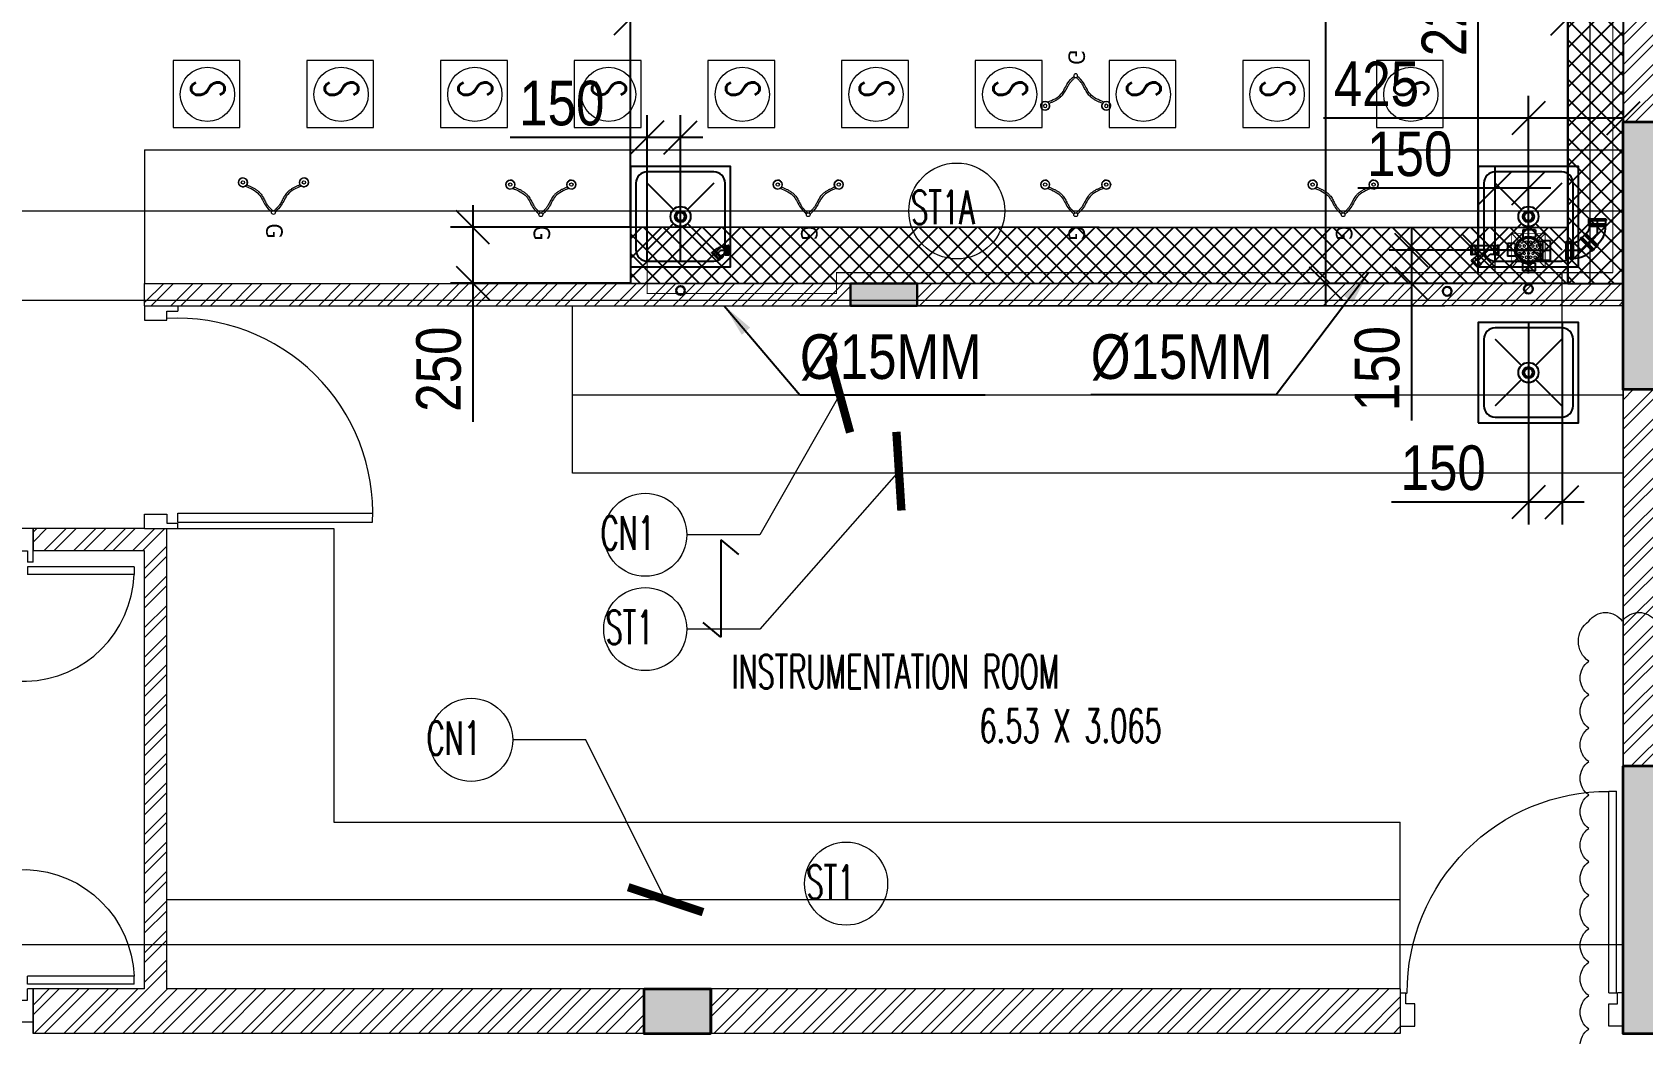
# Model space of a CAD drawing. Header units: inches. Extents: x 5899882 to 5988838, y -468923 to -96891.
# Drawn here: x 5946734 to 5953961, y -281297 to -276803 of the extents above; entities that cross this region are included whole.
import ezdxf

# ---------------------------------------------------------------- set-up
doc = ezdxf.new("R2010")
doc.units = ezdxf.units.IN
doc.header["$MEASUREMENT"] = 0
doc.linetypes.add('1', pattern=[0])
doc.layers.get('Defpoints').update_dxf_attribs({"color": 8})
for name, color, linetype in [('0- SLC ARCH LAYOUT', 7, 'Continuous'), ('0- SLC DIMENSION', 7, 'Continuous'), ('0-SLC RCC 2ND. FLOOR', 7, 'Continuous'), ('0-SLC-40 MM Waste water pipe', 3, 'Continuous'), ('0-SLC-75MM WASTE PIPE', 6, 'Continuous'), ('0-SLC-DOMESTIC LINE', 5, 'DOMESTIC_LINE'), ('0-SLC-Multi nahani trap', 6, 'Continuous'), ('0-SLC-Raised portion', 1, 'Continuous'), ('0-SLC-Toilet fixture', 5, 'Continuous')]:
    doc.layers.add(name, color=color, linetype=linetype)
for name, color, linetype, lineweight in [('0-SLC-100 mm Multi nahani trap jali', 253, 'Continuous', 13), ('ARCL-HATCH-B', 8, 'Continuous', 5), ('ARLC-COL', 8, 'Continuous', 30), ('ARLC-DIMF', 8, 'Continuous', 5), ('ARLC-DOOR-W', 8, 'Continuous', 5), ('ARLC-FUR (NOMN)', 8, 'Continuous', 9), ('ARLC-FURN', 8, 'Continuous', 9), ('ARLC-GAS BURNER', 8, 'Continuous', 5), ('ARLC-HATCH-C', 8, 'Continuous', 5), ('ARLC-SINK', 8, 'Continuous', 9), ('ARLC-TEXT0', 8, 'Continuous', 20), ('ARLC-WALL', 8, 'Continuous', 15)]:
    doc.layers.add(name, color=color, linetype=linetype, lineweight=lineweight)
doc.styles.add('ARAIL', font='arial.ttf')
doc.styles.add('ARIAL', font='tahoma.ttf')
doc.styles.add('RS', font='simplex8.shx', dxfattribs={"width": 0.6, "height": 150})
doc.styles.get("Standard").update_dxf_attribs({"font": 'arial.ttf'})
doc.styles.add('swis cn bt', font='swissc.ttf')
doc.linetypes.add('DOMESTIC_LINE', pattern='A,0.5,-0.2,["DWS",ARIAL,S=0.1,R=0,X=-0.1,Y=-0.05],-0.25', length=0.95)
doc.dimstyles.new('dim-100', dxfattribs={"dimscale": 100, "dimtxt": 1.5, "dimasz": 1.2, "dimexe": 1.5, "dimexo": 1.5, "dimgap": 0.4, "dimtad": 0, "dimdec": 0, "dimdsep": 46, "dimtxsty": 'ARAIL', "dimblk": 'ARCHTICK', "dimcen": 2.5, "dimdle": 1.5, "dimclrd": 1, "dimclre": 252, "dimclrt": 4, "dimadec": 1, "dimazin": 0, "dimtfac": 1, "dimtdec": 0, "dimtmove": 2, "dimatfit": 3, "dimldrblk": 'ARCHTICK', "dimfxl": 1, "dimarcsym": 0})
doc.dimstyles.new('SLC', dxfattribs={"dimtxt": 200, "dimasz": 150, "dimexe": 100, "dimexo": 0, "dimgap": 50, "dimtad": 1, "dimdec": 0, "dimrnd": 5, "dimzin": 1, "dimdsep": 46, "dimtxsty": 'swis cn bt', "dimblk": 'OBLIQUE', "dimcen": 60, "dimdle": 100, "dimclrd": 256, "dimclre": 256, "dimclrt": 256, "dimazin": 0, "dimtfac": 1, "dimtdec": 0, "dimtofl": 0, "dimtmove": 0, "dimatfit": 3, "dimfxl": 0.18, "dimtolj": 1, "dimtzin": 0, "dimarcsym": 0})
pattern_1 = [(45, (-5806111.7, 109613.3), (-66.2912607, 66.2912607), []), (45, (-5806067.505, 109613.3), (-66.2912607, 66.2912607), [])]

# ---------------------------------------------------------------- blocks, each defined once
blk = doc.blocks.new('SINK1')
at = {"color": 0}
for p, q in [((5972703.3, -133859.2), (5972821.5, -133977.3)), ((5972885.1, -133977.3), (5973003.3, -133859.2)), ((5972703.3, -134159.2), (5972821.5, -134041)), ((5972885.1, -134041), (5973003.3, -134159.2))]:
    blk.add_line(p, q, dxfattribs=at)
blk.add_lwpolyline([(5973078.3, -134234.2), (5973078.3, -133784.2), (5972628.3, -133784.2), (5972628.3, -134234.2)], close=True, dxfattribs=at)
blk.add_lwpolyline([(5973053.3, -134159.2), (5973053.3, -133859.2, 0.414214), (5973003.3, -133809.2), (5972703.3, -133809.2, 0.414214), (5972653.3, -133859.2), (5972653.3, -134159.2, 0.414214), (5972703.3, -134209.2), (5973003.3, -134209.2, 0.414214)], format="xyb", close=True, dxfattribs=at)
for radius in [45, 25]:
    blk.add_circle((5972853.3, -134009.2), radius, dxfattribs=at)
blk = doc.blocks.new('GAS BURNER')
at = {"layer": 'ARLC-GAS BURNER'}
for centre, radius in [((5974102.4, -133873.7), 20.1), ((5974102.4, -133873.7), 7.52), ((5974237.5, -134010.6), 8.48), ((5974237.5, -134010.6), 8.48), ((5974102.4, -134147.5), 20.1), ((5974102.4, -134147.5), 7.52)]:
    blk.add_circle(centre, radius, dxfattribs=at)
for centre, start, end in [((5974102.4, -133873.7), 327.08362, 303.11158), ((5974102.4, -134147.5), 56.88842, 32.91638)]:
    blk.add_arc(centre, 20.1, start, end, dxfattribs=at)
for points, knots in [([(5974113.4, -133890.5), (5974112.8, -133888.9), (5974115.8, -133896.6), (5974120.9, -133908.4), (5974125.6, -133918.3), (5974129.9, -133925.9), (5974133.4, -133931.5), (5974137.2, -133937), (5974141.3, -133942.2), (5974145.9, -133947.1), (5974151.7, -133952.6), (5974159, -133958.1), (5974167.7, -133963.4), (5974176.5, -133968.2), (5974185.2, -133972.6), (5974193.4, -133977), (5974200.1, -133981.1), (5974205.5, -133985), (5974210.1, -133988.7), (5974214.6, -133992.7), (5974219.2, -133997.1), (5974223.9, -134001.8), (5974227.3, -134005.2), (5974229, -134007)], [0, 0, 0, 0, 0.738277, 1.476555, 2.214832, 2.583971, 2.95311, 3.322249, 3.691387, 4.060526, 4.429665, 5.003329, 5.576994, 6.150658, 6.724322, 7.297987, 7.871651, 8.267743, 8.663834, 9.059926, 9.456017, 9.852109, 10.248201, 10.248201, 10.248201, 10.248201]), ([(5974119.2, -133884.4), (5974128.7, -133907.7), (5974145.8, -133949.6), (5974202.5, -133969), (5974225.2, -133992.2), (5974234.5, -134001.7)], [0, 0, 0, 0, 88.97169, 160.2268, 209.42552, 209.42552, 209.42552, 209.42552]), ([(5974113.4, -134130.7), (5974112.8, -134132.3), (5974115.8, -134124.6), (5974120.9, -134112.7), (5974125.6, -134102.9), (5974129.9, -134095.2), (5974133.4, -134089.6), (5974137.2, -134084.2), (5974141.3, -134079), (5974145.9, -134074), (5974151.7, -134068.6), (5974159, -134063.1), (5974167.7, -134057.7), (5974176.5, -134053), (5974185.2, -134048.5), (5974193.4, -134044.2), (5974200.1, -134040.1), (5974205.5, -134036.2), (5974210.1, -134032.5), (5974214.6, -134028.5), (5974219.2, -134024.1), (5974223.9, -134019.3), (5974227.3, -134015.9), (5974229, -134014.1)], [0, 0, 0, 0, 0.738277, 1.476555, 2.214832, 2.583971, 2.95311, 3.322249, 3.691387, 4.060526, 4.429665, 5.003329, 5.576994, 6.150658, 6.724322, 7.297987, 7.871651, 8.267743, 8.663834, 9.059926, 9.456017, 9.852109, 10.248201, 10.248201, 10.248201, 10.248201]), ([(5974119.2, -134136.8), (5974128.7, -134113.5), (5974145.8, -134071.6), (5974202.5, -134052.2), (5974225.2, -134029), (5974234.5, -134019.5)], [0, 0, 0, 0, 88.97169, 160.2268, 209.42552, 209.42552, 209.42552, 209.42552])]:
    blk.add_open_spline(points, degree=3, knots=knots, dxfattribs=at)
at = {"layer": 'ARLC-GAS BURNER', "insert": (5974320.2, -134006.7), "char_height": 73.57, "attachment_point": 5, "style": 'ARIAL'}
blk.add_mtext('\\A1;G', dxfattribs=at)
blk = doc.blocks.new('DOOR 1')
at = {"layer": 'ARLC-DOOR-W', "ltscale": 0.1}
for p, q in [((5953211.6, -114078), (5953211.6, -113328)), ((5953211.6, -113328), (5953246.6, -113328)), ((5953246.6, -114078), (5953246.6, -113328)), ((5951473.5, -114021.3), (5951951.4, -114021.3)), ((5951473.5, -114056.3), (5951473.5, -114021.3)), ((5951951.4, -114056.3), (5951951.4, -114021.3)), ((5951473.5, -114056.3), (5951951.4, -114056.3)), ((5951926.4, -114077.8), (5951951.4, -114077.8)), ((5951926.4, -114077.8), (5951926.4, -114227.8)), ((5953246.6, -114078), (5953211.6, -114078)), ((5953276.4, -114077.8), (5953251.4, -114077.8)), ((5951926.4, -114227.8), (5951991.4, -114227.8)), ((5953276.4, -114227.8), (5953211.4, -114227.8))]:
    blk.add_line(p, q, dxfattribs=at)
at = {"layer": 'ARLC-DOOR-W'}
blk.add_line((5953276.4, -114227.8), (5953276.4, -114077.8), dxfattribs=at)
at = {"layer": 'ARLC-DOOR-W', "ltscale": 0.1}
for points in [[(5951991.4, -114227.8), (5951991.4, -114127.8), (5951951.4, -114127.8), (5951951.4, -114077.8)], [(5953211.4, -114227.8), (5953211.4, -114127.8), (5953251.4, -114127.8), (5953251.4, -114077.8)]]:
    blk.add_lwpolyline(points, dxfattribs=at)
for centre, radius, start, end in [((5953211.6, -114078), 750, 90, 173.49042), ((5951970.9, -114040.3), 497.8, 5.45802, 177.8186)]:
    blk.add_arc(centre, radius, start, end, dxfattribs=at)
blk = doc.blocks.new('jjuj')
at = {"layer": 'ARLC-DOOR-W', "ltscale": 0.1}
for p, q in [((5733136.3, -29654.3), (5733136.3, -29679.3)), ((5733286.3, -29654.3), (5733286.3, -29719.3))]:
    blk.add_line(p, q, dxfattribs=at)
blk.add_lwpolyline([(5733286.3, -29719.3), (5733186.3, -29719.3), (5733186.3, -29679.3), (5733136.3, -29679.3)], dxfattribs=at)
blk = doc.blocks.new('A$7E4911111D1962')
at = {"layer": 'ARLC-DOOR-W', "ltscale": 0.5}
for p, q in [((29.8, 149.8), (29.8, 1053.8)), ((64.8, 149.8), (64.8, 1053.8)), ((64.8, 149.8), (29.8, 149.8))]:
    blk.add_line(p, q, dxfattribs=at)
at = {"layer": 'ARLC-DOOR-W', "ltscale": 0.1}
blk.add_line((64.8, 1053.8), (29.8, 1053.8), dxfattribs=at)
at = {"layer": 'ARLC-DOOR-W', "ltscale": 0.5}
blk.add_arc((66, 150.3), 903.4, 359.96965, 90.07327, dxfattribs=at)
at = {"layer": 'ARLC-DOOR-W', "ltscale": 0.5, "xscale": -1, "rotation": 89.99999999999987}
blk.add_blockref('jjuj', (-29654.3, 5733286.3), dxfattribs=at)
at = {"layer": 'ARLC-DOOR-W', "ltscale": 0.5, "rotation": 270.0000004268868}
blk.add_blockref('jjuj', (30654.3, 5733286.3), dxfattribs=at)
blk = doc.blocks.new('gfhmk')
at = {"layer": 'ARLC-DOOR-W', "ltscale": 0.1}
for p, q in [((5733137, -36568), (5732262.9, -36568)), ((5733137, -36568), (5733137, -36608)), ((5733137, -36608), (5732262, -36608))]:
    blk.add_line(p, q, dxfattribs=at)
blk.add_arc((5733137, -36608), 875, 177.37973, 273.23303, dxfattribs=at)
blk = doc.blocks.new('A$7E4912E3A1D10E')
at = {"xscale": -1}
blk.add_blockref('jjuj', (5733286.3, 30654.3), dxfattribs=at)
at = {"rotation": 180}
for name, p in [('gfhmk', (5733286.3, -36539.3)), ('jjuj', (5733286.3, -29654.3))]:
    blk.add_blockref(name, p, dxfattribs=at)
blk = doc.blocks.new('_ArchTick')
at = {"color": 0, "linetype": 'ByBlock', "const_width": 0.15}
blk.add_lwpolyline([(-0.5, -0.5), (0.5, 0.5)], dxfattribs=at)
blk = doc.blocks.new('FD COVER')
at = {"layer": '0-SLC-100 mm Multi nahani trap jali'}
h = blk.add_hatch(color=1, dxfattribs=at)
h.paths.add_polyline_path([(52.4, 0, 1), (-52.4, 0, 1)])
h.paths.add_polyline_path([(-49.7, 0, -1), (49.7, 0, -1)], flags=16)
h = blk.add_hatch(dxfattribs=at)
h.set_pattern_fill('HEX', color=1, scale=45.193777, style=0)
h.set_pattern_definition([(0, (-4759.384, 4380.386), (0, 9.78474), [5.649222, -11.298444]), (120, (-4759.384, 4380.386), (-8.473833, -4.89237), [5.649222, -11.298444]), (60, (-4753.735, 4380.386), (-8.473833, 4.89237), [5.649222, -11.298444])])
h.paths.add_polyline_path([(-49.7, 0, 1), (49.7, 0, 1)])
at = {"layer": '0-SLC-100 mm Multi nahani trap jali', "color": 1, "ltscale": 3}
for p, q in [((-75, 75), (-44.2, 44.2)), ((75, 75), (44.2, 44.2)), ((-44.2, -44.2), (-75, -75)), ((44.2, -44.2), (75, -75))]:
    blk.add_line(p, q, dxfattribs=at)
at = {"layer": '0-SLC-100 mm Multi nahani trap jali', "color": 1, "ltscale": 3, "const_width": 3.75}
blk.add_lwpolyline([(-75, -75), (75, -75), (75, 75), (-75, 75)], close=True, dxfattribs=at)
at = {"layer": '0-SLC-100 mm Multi nahani trap jali', "color": 1, "ltscale": 3}
blk.add_circle((0, 0), 62.5, dxfattribs=at)
blk = doc.blocks.new('A$C52224D05')
at = {"layer": '0-SLC-Multi nahani trap', "linetype": 'Continuous'}
h = blk.add_hatch(color=256, dxfattribs=at)
h.paths.add_polyline_path([(58.1, 0, 1), (-57.9, 0, 1)])
h.paths.add_polyline_path([(-54.9, 0, -1), (55.1, 0, -1)], flags=16)
for p, q in [((-25.9, 91.4), (-25.9, 77.8)), ((31.1, 91.4), (-25.9, 91.4)), ((-25.9, 77.8), (-25.9, 60.2)), ((0, 103.7), (0, -103.7)), ((31.1, 91.4), (31.1, 77.8)), ((31.1, 77.8), (31.1, 60.2)), ((-96.3, 0), (95.2, 0)), ((-78.2, 26.7), (-93.7, 26.7)), ((-93.7, -30.2), (-93.7, 26.7)), ((-62.6, 26.7), (-78.2, 26.7)), ((-60.3, -27.9), (-60.3, 24.4)), ((-60.3, 23.3), (-50.5, 23.3)), ((28.7, 57.9), (-23.6, 57.9)), ((-22.4, 57.9), (-22.4, 50.2)), ((27.6, 57.9), (27.6, 47.6)), ((41.1, 41), (63, 41)), ((63, -41.5), (63, 41.5)), ((65.5, 44), (74, 44)), ((74, 44), (97.8, 44)), ((97.8, -44), (97.8, 44)), ((-78.2, -30.2), (-93.7, -30.2)), ((-62.6, -30.2), (-77.7, -30.2)), ((-60.3, -26.7), (-50.5, -26.7)), ((-25.9, -77.8), (-25.9, -60.2)), ((28.7, -57.9), (-23.6, -57.9)), ((-22.4, -57.9), (-22.4, -50.2)), ((27.6, -57.9), (27.6, -47.6)), ((31.1, -77.8), (31.1, -60.2)), ((41.1, -41), (63, -41)), ((65.5, -44), (74, -44)), ((74, -44), (97.8, -44)), ((-25.9, -91.4), (-25.9, -77.8)), ((31.1, -91.4), (-25.9, -91.4)), ((31.1, -91.4), (31.1, -77.8))]:
    blk.add_line(p, q, dxfattribs=at)
blk.add_circle((0.1, 0), 55, dxfattribs=at)
for centre, radius, start, end in [((-62.6, 24.4), 2.33, 0, 90), ((-23.6, 60.2), 2.33, 180, 270), ((28.7, 60.2), 2.33, 270, 0), ((65.5, 41.5), 2.5, 90, 180), ((-62.6, -27.9), 2.33, 270, 0), ((-23.6, -60.2), 2.33, 90, 180), ((28.7, -60.2), 2.33, 0, 90), ((65.5, -41.5), 2.5, 180, 270)]:
    blk.add_arc(centre, radius, start, end, dxfattribs=at)
blk = doc.blocks.new('1248')
at = {"color": 0}
for p, q in [((-21.4, 74.3), (-74.3, 21.4)), ((-21.4, 74.3), (-19.5, 75)), ((-19.5, 75), (-15, 70.5)), ((-74.3, 21.4), (-75, 19.5)), ((-75, 19.5), (-70.6, 15)), ((-68.6, 15.6), (-70.6, 15)), ((-15.6, 68.6), (-68.6, 15.6)), ((-57.9, 4.9), (-68.6, 15.6)), ((-57.9, 4.9), (-58.5, 3)), ((-58.5, 3), (-56.5, 0.9)), ((-57.9, 4.9), (-4.9, 57.9)), ((-54.5, 1.5), (-56.5, 0.9)), ((-1.5, 54.5), (-54.5, 1.5)), ((-52.1, -0.9), (-54.5, 1.5)), ((-52.1, -0.9), (1, 52.1)), ((-52.1, -0.9), (1, 52.1)), ((0.8, 49.3), (-49.3, -0.8)), ((-15.6, 68.6), (-15, 70.5)), ((-4.9, 57.9), (-15.6, 68.6)), ((-4.9, 57.9), (-3, 58.5)), ((-3, 58.5), (-0.9, 56.5)), ((-1.5, 54.5), (-0.9, 56.5)), ((1, 52.1), (-1.5, 54.5)), ((0.8, 49.3), (1, 52.1)), ((34.2, -35.4), (34.3, 35.4)), ((34.3, 35.4), (36.2, 37.5)), ((36.2, 37.5), (39.6, 37.5)), ((36.2, 37.5), (36.2, -37.5)), ((36.2, 37.5), (36.2, -37.5)), ((39.6, 37.5), (40.5, 39.3)), ((39.6, -37.5), (39.6, 37.5)), ((43.5, 39.3), (40.5, 39.3)), ((44.4, 37.5), (43.5, 39.3)), ((44.4, 37.5), (59.5, 37.5)), ((44.4, 37.5), (44.4, -37.5)), ((59.5, 37.5), (60.5, 39.3)), ((59.5, -37.5), (59.5, 37.5)), ((66.8, 39.3), (60.5, 39.3)), ((66.8, 39.3), (67.8, 37.5)), ((67.8, -37.5), (67.8, 37.5)), ((-49.3, -0.8), (-52.1, -0.9)), ((34.2, -35.4), (36.2, -37.5)), ((36.2, -37.5), (39.6, -37.5)), ((39.6, -37.5), (40.5, -39.3)), ((43.5, -39.3), (40.5, -39.3)), ((44.4, -37.5), (43.5, -39.3)), ((44.4, -37.5), (59.5, -37.5)), ((59.5, -37.5), (60.5, -39.3)), ((66.8, -39.3), (60.5, -39.3)), ((67.8, -37.5), (66.8, -39.3))]:
    blk.add_line(p, q, dxfattribs=at)
at = {"color": 8}
blk.add_lwpolyline([(-47.9, 47.9), (0, 0), (67.8, 0)], dxfattribs=at)
at = {"color": 0}
for major_axis, start_param, end_param in [((0, 47.3), 2.356166, 3.141564), ((0, 118.1), 2.356191, 3.14159)]:
    blk.add_ellipse((34.3, 82.7), major_axis=major_axis, ratio=1, start_param=start_param, end_param=end_param, dxfattribs=at)
blk = doc.blocks.new('A$C23A5667F')
at = {"color": 0}
for p, q in [((-193, 122), (-122, 193)), ((-191, 118), (-118, 191)), ((-184, 111), (-111, 184)), ((-119, 190), (-122, 193)), ((-111, 187), (-114, 191)), ((-87, 158), (-112, 183)), ((-193, 50), (-198, 50)), ((-198, -50), (-198, 50)), ((-190, 119), (-193, 122)), ((-193, -52), (-193, 52)), ((-187, 111), (-191, 114)), ((-186, 54), (-191, 54)), ((-158, 87), (-183, 112)), ((-183, -52), (-183, 52)), ((-148, 50), (-183, 50)), ((-157, 87), (-87, 157)), ((-157, 87), (-154, 87)), ((-154, 87), (-87, 154)), ((-154, 87), (-115, 47)), ((-148, -50), (-148, 50)), ((-147, 50), (-145, 47)), ((-145, -48), (-145, 47)), ((-87, 157), (-87, 154)), ((-87, 154), (20, 47)), ((63, 50), (61, 47)), ((61, -48), (61, 47)), ((64, 50), (100, 50)), ((64, -50), (64, 50)), ((100, -52), (100, 52)), ((102, 54), (107, 54)), ((110, -52), (110, 52)), ((110, 50), (114, 50)), ((114, -50), (114, 50)), ((-193, -50), (-198, -50)), ((-186, -54), (-191, -54)), ((-148, -50), (-183, -50)), ((-147, -50), (-145, -48)), ((63, -50), (61, -48)), ((64, -50), (100, -50)), ((102, -54), (107, -54)), ((110, -50), (114, -50))]:
    blk.add_line(p, q, dxfattribs=at)
for points in [[(-145, 47), (-115, 47)], [(20, 47), (61, 47)], [(61, -48), (-145, -48)]]:
    blk.add_lwpolyline(points, dxfattribs=at)
at = {"color": 8}
for points in [[(61, 0), (-145, 0)], [(-120, 120), (0, 0)]]:
    blk.add_lwpolyline(points, dxfattribs=at)
at = {"color": 0}
for centre, radius, start, end in [((-116, 189), 2.5, 45, 135), ((-113, 186), 2.5, 315, 45), ((-191, 52), 2.5, 90, 180), ((-189, 116), 2.5, 135, 225), ((-186, 113), 2.5, 225, 315), ((-186, 52), 2.5, 0, 90), ((-157, 87), 0.833, 225, 270), ((-148, 49), 0.833, 45, 90), ((-87, 157), 0.833, 0, 45), ((64, 49), 0.833, 90, 135), ((102, 52), 2.5, 90, 180), ((107, 52), 2.5, 0, 90), ((-191, -52), 2.5, 180, 270), ((-186, -52), 2.5, 270, 0), ((-148, -49), 0.833, 270, 315), ((64, -49), 0.833, 225, 270), ((102, -52), 2.5, 180, 270), ((107, -52), 2.5, 270, 0)]:
    blk.add_arc(centre, radius, start, end, dxfattribs=at)
blk = doc.blocks.new('GYS')
for p, q in [((6635556, -325051.9), (6635556, -325488.3)), ((6635556, -325051.9), (6635635, -325117)), ((6635556, -325488.3), (6635477, -325423.2))]:
    blk.add_line(p, q)
blk = doc.blocks.new('A$C4AE13D6C')
at = {"layer": 'ARLC-COL', "color": 7}
blk.add_lwpolyline([(-26413.8, 888), (-26113.8, 888), (-26113.8, 688), (-26413.8, 688)], close=True, dxfattribs=at)
blk.add_lwpolyline([(-26413.8, 888), (-26113.8, 888), (-26113.8, 688), (-26413.8, 688)], close=True, dxfattribs=at)
blk = doc.blocks.new('A$C77C3199A')
at = {"layer": 'ARLC-HATCH-C', "ltscale": 0.1}
for points in [[(8685, -4360), (8685, -3160), (8915, -3160), (8915, -4360)], [(8915, -7250), (8915, -7050), (8915, -6050), (8715, -6050), (8685, -6050), (8685, -7250)]]:
    blk.add_hatch(color=0, dxfattribs=at).paths.add_polyline_path(points)
at = {"layer": 'ARLC-COL', "color": 0}
for points in [[(8915, -3160), (8915, -4360), (8685, -4360), (8685, -3160)], [(8915, -6050), (8915, -7250), (8685, -7250), (8685, -6050)]]:
    blk.add_lwpolyline(points, close=True, dxfattribs=at)
at = {"layer": 'ARLC-WALL', "color": 30, "ltscale": 0.1}
for p, q in [((8685, -1020), (8685, -3160)), ((8685, -4360), (8685, -6050))]:
    blk.add_line(p, q, dxfattribs=at)
at = {"layer": 'ARLC-WALL', "color": 30}
for p, q in [((8685, -3560), (200, -3560)), ((8685, -3960), (200, -3960)), ((200, -6850), (8685, -6850))]:
    blk.add_line(p, q, dxfattribs=at)
at = {"color": 8, "lineweight": 18}
blk.add_blockref('A$C4AE13D6C', (30706.3, -7938), dxfattribs=at)
at = {"color": 0}
blk.add_blockref('GYS', (-6630917.5, 320018), dxfattribs=at)
blk = doc.blocks.new('_OBLIQUE')
at = {"color": 0, "linetype": 'ByBlock'}
blk.add_line((-0.5, -0.5), (0.5, 0.5), dxfattribs=at)
blk = doc.blocks.new('*D324')
at = {"layer": '0- SLC DIMENSION', "lineweight": -2, "transparency": 16777216}
for p, q in [((5954073.3, -280845), (5954073.3, -281762.5)), ((5954323.3, -280845), (5954323.3, -281762.5)), ((5954073.3, -281662.5), (5953450.8, -281662.5)), ((5954423.3, -281662.5), (5954073.3, -281662.5))]:
    blk.add_line(p, q, dxfattribs=at)
at = {"layer": 'Defpoints', "color": 0, "transparency": 16777216}
for p in [(5954073.3, -280845), (5954323.3, -280845), (5954073.3, -281662.5)]:
    blk.add_point(p, dxfattribs=at)
at = {"layer": '0- SLC DIMENSION', "lineweight": -2, "transparency": 16777216, "xscale": 150, "yscale": 150, "zscale": 150}
for p, rotation in [((5954073.3, -281662.5), 180.0000006919836), ((5954323.3, -281662.5), 6.919835904284354e-07)]:
    blk.add_blockref('_OBLIQUE', p, dxfattribs=dict(at, rotation=rotation))
at = {"layer": '0- SLC DIMENSION', "transparency": 16777216, "insert": (5953687.1, -281509.7), "char_height": 200, "attachment_point": 5, "rotation": 0, "style": 'swis cn bt'}
blk.add_mtext('\\A1;250', dxfattribs=at)
blk = doc.blocks.new('*D346')
at = {"layer": '0- SLC DIMENSION', "lineweight": -2, "transparency": 16777216}
for p, q in [((5952539.3, -278030), (5952539.3, -267730)), ((5953623.3, -267830), (5952439.3, -267830)), ((5953624.4, -277930), (5952439.3, -277930))]:
    blk.add_line(p, q, dxfattribs=at)
at = {"layer": 'Defpoints', "color": 0, "transparency": 16777216}
for p in [(5952539.3, -267830), (5953623.3, -267830), (5953624.4, -277930)]:
    blk.add_point(p, dxfattribs=at)
at = {"layer": '0- SLC DIMENSION', "lineweight": -2, "transparency": 16777216, "xscale": 150, "yscale": 150, "zscale": 150}
for p, rotation in [((5952539.3, -267830), 90), ((5952539.3, -277930), 270)]:
    blk.add_blockref('_OBLIQUE', p, dxfattribs=dict(at, rotation=rotation))
at = {"layer": '0- SLC DIMENSION', "transparency": 16777216, "insert": (5952386.6, -272880), "char_height": 200, "attachment_point": 5, "rotation": 90, "style": 'swis cn bt'}
blk.add_mtext('\\A1;10100', dxfattribs=at)
blk = doc.blocks.new('*D350')
at = {"layer": '0- SLC DIMENSION', "lineweight": -2, "transparency": 16777216}
for p, q in [((5948711.5, -277578.3), (5948711.5, -277928.3)), ((5949418.5, -277678.3), (5948611.5, -277678.3)), ((5949418.5, -277928.3), (5948611.5, -277928.3)), ((5948711.5, -277928.3), (5948711.5, -278550.8))]:
    blk.add_line(p, q, dxfattribs=at)
at = {"layer": 'Defpoints', "color": 0, "transparency": 16777216}
for p in [(5949418.5, -277678.3), (5948711.5, -277928.3), (5949418.5, -277928.3)]:
    blk.add_point(p, dxfattribs=at)
at = {"layer": '0- SLC DIMENSION', "lineweight": -2, "transparency": 16777216, "xscale": 150, "yscale": 150, "zscale": 150}
for p, rotation in [((5948711.5, -277678.3), 90), ((5948711.5, -277928.3), 270)]:
    blk.add_blockref('_OBLIQUE', p, dxfattribs=dict(at, rotation=rotation))
at = {"layer": '0- SLC DIMENSION', "transparency": 16777216, "insert": (5948558.7, -278314.6), "char_height": 200, "attachment_point": 5, "rotation": 90, "style": 'swis cn bt'}
blk.add_mtext('\\A1;250', dxfattribs=at)
blk = doc.blocks.new('*D351')
at = {"layer": '0- SLC DIMENSION', "lineweight": -2, "transparency": 16777216}
for p, q in [((5949418.5, -277678.3), (5949418.5, -276641.5)), ((5953624.4, -277680.1), (5953624.4, -276641.5)), ((5949318.5, -276741.5), (5953724.4, -276741.5))]:
    blk.add_line(p, q, dxfattribs=at)
at = {"layer": 'Defpoints', "color": 0, "transparency": 16777216}
for p in [(5953624.4, -276741.5), (5949418.5, -277678.3), (5953624.4, -277680.1)]:
    blk.add_point(p, dxfattribs=at)
at = {"layer": '0- SLC DIMENSION', "lineweight": -2, "transparency": 16777216, "xscale": 150, "yscale": 150, "zscale": 150, "rotation": 180}
blk.add_blockref('_OBLIQUE', (5949418.5, -276741.5), dxfattribs=at)
at = {"layer": '0- SLC DIMENSION', "lineweight": -2, "transparency": 16777216, "xscale": 150, "yscale": 150, "zscale": 150}
blk.add_blockref('_OBLIQUE', (5953624.4, -276741.5), dxfattribs=at)
at = {"layer": '0- SLC DIMENSION', "transparency": 16777216, "insert": (5951521.4, -276588.7), "char_height": 200, "attachment_point": 5, "style": 'swis cn bt'}
blk.add_mtext('\\A1;4205', dxfattribs=at)
blk = doc.blocks.new('*D352')
at = {"layer": '0- SLC DIMENSION', "lineweight": -2, "transparency": 16777216}
for p, q in [((5953448.4, -277781.5), (5953448.4, -277088.5)), ((5953874.4, -277781.5), (5953874.4, -277088.5)), ((5953448.4, -277188.5), (5952528.8, -277188.5)), ((5953874.4, -277188.5), (5953348.4, -277188.5))]:
    blk.add_line(p, q, dxfattribs=at)
at = {"layer": 'Defpoints', "color": 0, "transparency": 16777216}
for p in [(5953874.4, -277188.5), (5953448.4, -277781.5), (5953874.4, -277781.5)]:
    blk.add_point(p, dxfattribs=at)
at = {"layer": '0- SLC DIMENSION', "lineweight": -2, "transparency": 16777216, "xscale": 150, "yscale": 150, "zscale": 150, "rotation": 180}
blk.add_blockref('_OBLIQUE', (5953448.4, -277188.5), dxfattribs=at)
at = {"layer": '0- SLC DIMENSION', "lineweight": -2, "transparency": 16777216, "xscale": 150, "yscale": 150, "zscale": 150}
blk.add_blockref('_OBLIQUE', (5953874.4, -277188.5), dxfattribs=at)
at = {"layer": '0- SLC DIMENSION', "transparency": 16777216, "insert": (5952766.3, -277035.7), "char_height": 200, "attachment_point": 5, "style": 'swis cn bt'}
blk.add_mtext('\\A1;425', dxfattribs=at)
blk = doc.blocks.new('*D353')
at = {"layer": '0- SLC DIMENSION', "lineweight": -2, "transparency": 16777216}
for p, q in [((5952923, -277681.5), (5952923, -277930)), ((5953448.4, -277781.5), (5952823, -277781.5)), ((5953448.4, -277930), (5952823, -277930)), ((5952923, -277930), (5952923, -278545.2))]:
    blk.add_line(p, q, dxfattribs=at)
at = {"layer": 'Defpoints', "color": 0, "transparency": 16777216}
for p in [(5953448.4, -277781.5), (5952923, -277930), (5953448.4, -277930)]:
    blk.add_point(p, dxfattribs=at)
at = {"layer": '0- SLC DIMENSION', "lineweight": -2, "transparency": 16777216, "xscale": 150, "yscale": 150, "zscale": 150}
for p, rotation in [((5952923, -277781.5), 90), ((5952923, -277930), 270)]:
    blk.add_blockref('_OBLIQUE', p, dxfattribs=dict(at, rotation=rotation))
at = {"layer": '0- SLC DIMENSION', "transparency": 16777216, "insert": (5952770.3, -278312.6), "char_height": 200, "attachment_point": 5, "rotation": 90, "style": 'swis cn bt'}
blk.add_mtext('\\A1;150', dxfattribs=at)
blk = doc.blocks.new('*D355')
at = {"layer": '0- SLC DIMENSION', "lineweight": -2, "transparency": 16777216}
for p, q in [((5953223.3, -277881.5), (5953223.3, -275430)), ((5953394.9, -275530), (5953123.3, -275530)), ((5953448.4, -277781.5), (5953123.3, -277781.5))]:
    blk.add_line(p, q, dxfattribs=at)
at = {"layer": 'Defpoints', "color": 0, "transparency": 16777216}
for p in [(5953223.3, -275530), (5953394.9, -275530), (5953448.4, -277781.5)]:
    blk.add_point(p, dxfattribs=at)
at = {"layer": '0- SLC DIMENSION', "lineweight": -2, "transparency": 16777216, "xscale": 150, "yscale": 150, "zscale": 150}
for p, rotation in [((5953223.3, -275530), 90), ((5953223.3, -277781.5), 270)]:
    blk.add_blockref('_OBLIQUE', p, dxfattribs=dict(at, rotation=rotation))
at = {"layer": '0- SLC DIMENSION', "transparency": 16777216, "insert": (5953070.5, -276655.8), "char_height": 200, "attachment_point": 5, "rotation": 90, "style": 'swis cn bt'}
blk.add_mtext('\\A1;2250', dxfattribs=at)
blk = doc.blocks.new('*D575')
at = {"layer": '0- SLC DIMENSION', "lineweight": -2, "transparency": 16777216}
for p, q in [((5949493.5, -277830), (5949493.5, -277175)), ((5949643.5, -277830), (5949643.5, -277175)), ((5949493.5, -277275), (5948878.3, -277275)), ((5949743.5, -277275), (5949493.5, -277275))]:
    blk.add_line(p, q, dxfattribs=at)
at = {"layer": 'Defpoints', "color": 0, "transparency": 16777216}
for p in [(5949493.5, -277275), (5949493.5, -277830), (5949643.5, -277830)]:
    blk.add_point(p, dxfattribs=at)
at = {"layer": '0- SLC DIMENSION', "lineweight": -2, "transparency": 16777216, "xscale": 150, "yscale": 150, "zscale": 150, "rotation": 180}
blk.add_blockref('_OBLIQUE', (5949493.5, -277275), dxfattribs=at)
at = {"layer": '0- SLC DIMENSION', "lineweight": -2, "transparency": 16777216, "xscale": 150, "yscale": 150, "zscale": 150}
blk.add_blockref('_OBLIQUE', (5949643.5, -277275), dxfattribs=at)
at = {"layer": '0- SLC DIMENSION', "transparency": 16777216, "insert": (5949110.9, -277122.3), "char_height": 200, "attachment_point": 5, "style": 'swis cn bt'}
blk.add_mtext('\\A1;150', dxfattribs=at)
blk = doc.blocks.new('*D576')
at = {"layer": '0- SLC DIMENSION', "lineweight": -2, "transparency": 16777216}
for p, q in [((5953298.3, -277830), (5953298.3, -277402.5)), ((5953448.3, -277830), (5953448.3, -277402.5)), ((5953298.3, -277502.5), (5952683.1, -277502.5)), ((5953548.3, -277502.5), (5953298.3, -277502.5))]:
    blk.add_line(p, q, dxfattribs=at)
at = {"layer": 'Defpoints', "color": 0, "transparency": 16777216}
for p in [(5953298.3, -277502.5), (5953298.3, -277830), (5953448.3, -277830)]:
    blk.add_point(p, dxfattribs=at)
at = {"layer": '0- SLC DIMENSION', "lineweight": -2, "transparency": 16777216, "xscale": 150, "yscale": 150, "zscale": 150, "rotation": 180}
blk.add_blockref('_OBLIQUE', (5953298.3, -277502.5), dxfattribs=at)
at = {"layer": '0- SLC DIMENSION', "lineweight": -2, "transparency": 16777216, "xscale": 150, "yscale": 150, "zscale": 150}
blk.add_blockref('_OBLIQUE', (5953448.3, -277502.5), dxfattribs=at)
at = {"layer": '0- SLC DIMENSION', "transparency": 16777216, "insert": (5952915.7, -277349.9), "char_height": 200, "attachment_point": 5, "style": 'swis cn bt'}
blk.add_mtext('\\A1;150', dxfattribs=at)
blk = doc.blocks.new('*D577')
at = {"layer": '0- SLC DIMENSION', "lineweight": -2, "transparency": 16777216}
for p, q in [((5953448.3, -278105), (5953448.3, -279011)), ((5953599, -278105), (5953599, -279011)), ((5953448.3, -278911), (5952833.1, -278911)), ((5953699, -278911), (5953448.3, -278911))]:
    blk.add_line(p, q, dxfattribs=at)
at = {"layer": 'Defpoints', "color": 0, "transparency": 16777216}
for p in [(5953448.3, -278105), (5953599, -278105), (5953448.3, -278911)]:
    blk.add_point(p, dxfattribs=at)
at = {"layer": '0- SLC DIMENSION', "lineweight": -2, "transparency": 16777216, "xscale": 150, "yscale": 150, "zscale": 150, "rotation": 180}
blk.add_blockref('_OBLIQUE', (5953448.3, -278911), dxfattribs=at)
at = {"layer": '0- SLC DIMENSION', "lineweight": -2, "transparency": 16777216, "xscale": 150, "yscale": 150, "zscale": 150}
blk.add_blockref('_OBLIQUE', (5953599, -278911), dxfattribs=at)
at = {"layer": '0- SLC DIMENSION', "transparency": 16777216, "insert": (5953065.7, -278758.3), "char_height": 200, "attachment_point": 5, "style": 'swis cn bt'}
blk.add_mtext('\\A1;150', dxfattribs=at)
blk = doc.blocks.new('A$C3DAD2E9A')
at = {"layer": 'ARCL-HATCH-B'}
h = blk.add_hatch(dxfattribs=at)
h.set_pattern_fill('ANSI32', color=256, scale=250)
h.set_pattern_definition(pattern_1)
h.paths.add_polyline_path([(8887.2, -1018.5), (8687.2, -1018.5), (8687.2, -3158.5), (8887.2, -3158.5)])
h = blk.add_hatch(dxfattribs=at)
h.set_pattern_fill('ANSI32', color=256, scale=250)
h.set_pattern_definition(pattern_1)
h.paths.add_polyline_path([(5219.7, -3883.5), (2052.2, -3883.5), (2052.2, -3983.5), (5219.7, -3983.5)])
h = blk.add_hatch(dxfattribs=at)
h.set_pattern_fill('ANSI32', color=256, scale=250)
h.set_pattern_definition(pattern_1)
h.paths.add_polyline_path([(8687.2, -3883.5), (5519.7, -3883.5), (5519.7, -3983.5), (7887.2, -3983.5), (8687.2, -3983.5)])
h = blk.add_hatch(dxfattribs=at)
h.set_pattern_fill('ANSI32', color=256, scale=250)
h.set_pattern_definition(pattern_1)
h.paths.add_polyline_path([(8887.2, -4358.5), (8687.2, -4358.5), (8687.2, -6048.5), (8887.2, -6048.5)])
h = blk.add_hatch(dxfattribs=at)
h.set_pattern_fill('ANSI32', color=256, scale=250)
h.set_pattern_definition(pattern_1)
h.paths.add_polyline_path([(2152.2, -4983.5), (2052.2, -4983.5), (2052.2, -4983.5), (1552.2, -4983.5), (1552.2, -5083.5), (2052.2, -5083.5), (2052.2, -7048.5), (1552.2, -7048.5), (1552.2, -7248.5), (4294.7, -7248.5), (4294.7, -7048.5), (2152.2, -7048.5)])
h = blk.add_hatch(dxfattribs=at)
h.set_pattern_fill('ANSI32', color=256, scale=250)
h.set_pattern_definition(pattern_1)
h.paths.add_polyline_path([(7687.2, -7048.5), (4594.7, -7048.5), (4594.7, -7248.5), (7687.2, -7248.5)])
at = {"layer": 'ARLC-HATCH-C', "ltscale": 0.1}
for points in [[(8687.2, -4358.5), (8687.2, -3158.5), (8917.2, -3158.5), (8917.2, -4358.5)], [(5219.7, -3883.5), (5519.7, -3883.5), (5519.7, -3983.5), (5219.7, -3983.5)], [(8917.2, -7248.5), (8917.2, -7048.5), (8917.2, -6048.5), (8717.2, -6048.5), (8687.2, -6048.5), (8687.2, -7248.5)], [(4294.7, -7248.5), (4294.7, -7048.5), (4594.7, -7048.5), (4594.7, -7248.5)]]:
    blk.add_hatch(color=256, dxfattribs=at).paths.add_polyline_path(points)
at = {"layer": 'ARLC-COL'}
for points in [[(8917.2, -3158.5), (8917.2, -4358.5), (8687.2, -4358.5), (8687.2, -3158.5)], [(5219.7, -3883.5), (5519.7, -3883.5), (5519.7, -3983.5), (5219.7, -3983.5)], [(8917.2, -6048.5), (8917.2, -7248.5), (8687.2, -7248.5), (8687.2, -6048.5)], [(4594.7, -7048.5), (4294.7, -7048.5), (4294.7, -7248.5), (4594.7, -7248.5)]]:
    blk.add_lwpolyline(points, close=True, dxfattribs=at)
at = {"layer": 'ARLC-DIMF'}
blk.add_lwpolyline([(8533, -7378.7, -0.520567), (8533, -7228.7, -0.520567), (8533, -7078.7, -0.520567), (8533, -6928.7, -0.520567), (8533, -6778.7, -0.520567), (8533, -6628.7, -0.520567), (8533, -6478.7, -0.520567), (8533, -6328.7, -0.520567), (8533, -6178.7, -0.520567), (8533, -6028.7, -0.520567), (8533, -5878.7, -0.520567), (8533, -5728.7, -0.520567), (8533, -5578.7, -0.520567), (8533, -5399, -0.520567), (8683, -5399, -0.520567), (8833, -5399, -0.520567)], format="xyb", dxfattribs=at)
at = {"layer": 'ARLC-FUR (NOMN)'}
for centre, radius in [((2334.4, -3035.4), 121.8), ((2934.4, -3035.4), 121.8), ((3534.4, -3035.4), 121.8), ((4134.4, -3035.4), 121.8), ((4734.4, -3035.4), 121.8), ((5334.4, -3035.4), 121.8), ((5934.4, -3035.4), 121.8), ((6534.4, -3035.4), 121.8), ((7134.4, -3035.4), 121.8), ((7734.4, -3035.4), 121.8), ((5696.8, -3558.5), 215.2), ((4299.2, -5011), 186.4), ((4299.2, -5434.2), 186.4), ((3518, -5931.3), 186.4), ((5200.4, -6576.5), 186.4)]:
    blk.add_circle(centre, radius, dxfattribs=at)
at = {"layer": 'ARLC-FURN'}
for p, q in [((2052.2, -3283.5), (8687.2, -3283.5)), ((2052.2, -3283.5), (2052.2, -3883.5)), ((8687.2, -3283.5), (8687.2, -3883.5)), ((3552.2, -3885), (2952.2, -3885)), ((5219.7, -3883.5), (4452.2, -3885)), ((6552.2, -3885), (5952.2, -3885)), ((8687.2, -3885), (8087.2, -3885)), ((7687.2, -7050), (7687.2, -6300)), ((7712.2, -7067.5), (7717.8, -7067.7))]:
    blk.add_line(p, q, dxfattribs=at)
at = {"layer": 'ARLC-FURN', "ltscale": 0.002}
for p, q in [((3972.1, -4383.5), (8687.2, -4383.5)), ((7687.2, -6648.5), (2152.2, -6648.5))]:
    blk.add_line(p, q, dxfattribs=at)
at = {"layer": 'ARLC-FURN'}
for points in [[(2180.2, -2883.5), (2180.2, -3183.5), (2480.2, -3183.5), (2480.2, -2883.5)], [(2780.2, -2883.5), (2780.2, -3183.5), (3080.2, -3183.5), (3080.2, -2883.5)], [(3380.2, -2883.5), (3380.2, -3183.5), (3680.2, -3183.5), (3680.2, -2883.5)], [(3980.2, -2883.5), (3980.2, -3183.5), (4280.2, -3183.5), (4280.2, -2883.5)], [(4580.2, -2883.5), (4580.2, -3183.5), (4880.2, -3183.5), (4880.2, -2883.5)], [(5180.2, -2883.5), (5180.2, -3183.5), (5480.2, -3183.5), (5480.2, -2883.5)], [(5780.2, -2883.5), (5780.2, -3183.5), (6080.2, -3183.5), (6080.2, -2883.5)], [(6380.2, -2883.5), (6380.2, -3183.5), (6680.2, -3183.5), (6680.2, -2883.5)], [(6980.2, -2883.5), (6980.2, -3183.5), (7280.2, -3183.5), (7280.2, -2883.5)], [(7580.2, -2883.5), (7580.2, -3183.5), (7880.2, -3183.5), (7880.2, -2883.5)]]:
    blk.add_lwpolyline(points, close=True, dxfattribs=at)
for points in [[(8687.2, -4735), (3972.1, -4735), (3972.1, -3985)], [(2152.2, -4983.5), (2902.2, -4983.5), (2902.2, -6300), (7687.2, -6300)]]:
    blk.add_lwpolyline(points, dxfattribs=at)
at = {"layer": 'ARLC-WALL'}
blk.add_line((8537.2, 5491.5), (8537.2, -3883.5), dxfattribs=at)
at = {"layer": 'ARLC-WALL', "ltscale": 0.1}
for p, q in [((8687.2, -1018.5), (8687.2, -3158.5)), ((2052.2, -3983.5), (2052.2, -3883.5)), ((2052.2, -3983.5), (5219.7, -3983.5)), ((5519.7, -3983.5), (7887.2, -3983.5)), ((8687.2, -4358.5), (8687.2, -6048.5)), ((2052.2, -4983.5), (1552.2, -4983.5)), ((1552.2, -4983.5), (1552.2, -5083.5)), ((2052.2, -4983.5), (2152.2, -4983.5)), ((2152.2, -7048.5), (2152.2, -4983.5)), ((2052.2, -5083.5), (1552.2, -5083.5)), ((2052.2, -7048.5), (2052.2, -5083.5)), ((2052.2, -7048.5), (1552.2, -7048.5)), ((1552.2, -7048.5), (1552.2, -7248.5)), ((1552.2, -7248.5), (1552.2, -7048.5)), ((4294.7, -7048.5), (2152.2, -7048.5)), ((7687.2, -7048.5), (4594.7, -7048.5)), ((7687.2, -7048.5), (7687.2, -7248.5)), ((4294.7, -7248.5), (1552.2, -7248.5)), ((7687.2, -7248.5), (4594.7, -7248.5))]:
    blk.add_line(p, q, dxfattribs=at)
for points in [[(2052.2, -3883.5), (5219.7, -3883.5)], [(8687.2, -3883.5), (5519.7, -3883.5)], [(5519.7, -3883.5), (7887.2, -3883.5)], [(8687.2, -3983.5), (5519.7, -3983.5)]]:
    blk.add_lwpolyline(points, dxfattribs=at)
at = {"layer": 'ARLC-DOOR-W'}
blk.add_blockref('A$7E4912E3A1D10E', (2052.2, -4983.5), dxfattribs=at)
at = {"layer": 'ARLC-DOOR-W', "rotation": 180}
blk.add_blockref('DOOR 1', (5953478.6, -119211.3), dxfattribs=at)
at = {"layer": 'ARLC-DOOR-W', "xscale": -1}
blk.add_blockref('DOOR 1', (5953478.6, 107029.3), dxfattribs=at)
at = {"layer": 'ARLC-GAS BURNER', "xscale": -1, "rotation": 270}
blk.add_blockref('GAS BURNER', (140241.1, -5977189.3), dxfattribs=at)
at = {"layer": 'ARLC-GAS BURNER', "rotation": 270}
for p in [(136641.1, 5970671.9), (137841.1, 5970662.3), (139041.1, 5970662.3), (140241.1, 5970662.3), (141441.1, 5970662.3)]:
    blk.add_blockref('GAS BURNER', p, dxfattribs=at)
at = {"layer": 'ARLC-HATCH-C', "xscale": -1}
blk.add_blockref('A$7E4911111D1962', (8687.2, -7216), dxfattribs=at)
at = {"layer": 'ARLC-SINK'}
for p, rotation in [((5977310.7, -137592.7), 180.0000000000001), ((5981115.5, -137592.7), 180), ((5981115.5, -138292.7), 180)]:
    blk.add_blockref('SINK1', p, dxfattribs=dict(at, rotation=rotation))
at = {"layer": 'ARLC-FUR (NOMN)', "style": 'RS', "width": 0.6}
for p in [(2261.5, -2971.2), (2861.5, -2971.2), (3461.5, -2971.2), (4061.5, -2971.2), (4661.5, -2971.2), (5261.5, -2971.2), (5861.5, -2971.2), (6461.5, -2971.2), (7061.5, -2971.2), (7661.5, -2971.2)]:
    blk.add_text('S ', height=150, rotation=270, dxfattribs=at).set_placement(p)
for s, p in [('ST1A', (5491.9, -3617.2)), ('CN1', (4099.1, -5078.5)), ('ST1', (4121, -5501.6)), ('CN1', (3318, -5998.8)), ('ST1', (5022.2, -6644))]:
    blk.add_text(s, height=150, dxfattribs=at).set_placement(p)
at = {"layer": 'ARLC-TEXT0', "style": 'RS', "width": 0.6}
for s, p in [(' INSTRUMENTATION ROOM  ', (4625.6, -5700.5)), ('6.53 X 3.065', (5798.8, -5943.1))]:
    blk.add_text(s, height=150, dxfattribs=at).set_placement(p)
at = {"layer": 'ARLC-DIMF'}
for points in [[(5171.5, -4381.8), (4813.2, -5011), (4485.5, -5011)], [(5437.3, -4725.9), (4813.2, -5434.2), (4485.5, -5434.2)], [(4390.3, -6648.4), (4032, -5931.3), (3704.4, -5931.3)]]:
    blk.add_leader(points, dimstyle='dim-100', override={"dimasz": 2.5, "dimdle": 0.05, "dimclrd": 256, "dimlwd": 0, "dimlwe": 0}, dxfattribs=at)

msp = doc.modelspace()

# ---------------------------------------------------------------- block references
at = {"layer": '0- SLC ARCH LAYOUT'}
msp.add_blockref('A$C3DAD2E9A', (5945186.1, -274046.5), dxfattribs=at)

# ---------------------------------------------------------------- next in the draw order: hatches: boundary and pattern name
at = {"layer": '0-SLC-Raised portion'}
h = msp.add_hatch(dxfattribs=at)
h.set_pattern_fill('ANSI37', color=4, scale=500, angle=270)
h.set_pattern_definition([(315, (8727842.95, 325202.56), (44.1941738, 44.1941738), []), (45, (8727842.95, 325202.56), (-44.1941738, 44.1941738), [])])
h.paths.add_polyline_path([(5953624.4, -277930), (5953874.4, -277930), (5953873.3, -267835), (5953623.3, -267835)])
h = msp.add_hatch(dxfattribs=at)
h.set_pattern_fill('ANSI37', color=4, scale=500, angle=180)
h.set_pattern_definition([(225, (6560325.87, -3051478.006), (44.1941738, -44.1941738), []), (315, (6560325.87, -3051478.006), (44.1941738, 44.1941738), [])])
h.paths.add_polyline_path([(5949418.5, -277678.3), (5949418.5, -277928.3), (5953624.4, -277930.1), (5953624.4, -277680.1)])

# ---------------------------------------------------------------- next in the draw order: linework, layer by layer
at = {"layer": '0-SLC-40 MM Waste water pipe', "lineweight": 30}
for centre in [(5949643.5, -277630), (5953448.3, -277630), (5949643.5, -277962), (5949643.5, -277962), (5953083.7, -277965.4), (5953448.3, -277955), (5953448.3, -277955), (5953448.3, -278330)]:
    msp.add_circle(centre, 20, dxfattribs=at)
at = {"layer": '0-SLC-DOMESTIC LINE', "color": 5, "linetype": '1', "const_width": 5}
for points in [[(5953577, -267862.5), (5953827, -267862.5), (5953827.3, -277881.6)], [(5949493.5, -277830), (5949493.5, -277975), (5950343.5, -277975), (5950343.5, -277882), (5953827.3, -277881.6)], [(5953298.3, -277830), (5953298.3, -277881.6)], [(5953599, -278105), (5953599, -277881.6)]]:
    msp.add_lwpolyline(points, dxfattribs=at)
at = {"layer": '0-SLC-Raised portion', "color": 4}
for points in [[(5953624.4, -277930), (5953874.4, -277930), (5953873.3, -267835), (5953623.3, -267835)], [(5949418.5, -277678.3), (5949418.5, -277928.3), (5953624.4, -277930.1), (5953624.4, -277680.1)]]:
    msp.add_lwpolyline(points, close=True, dxfattribs=at)

# ---------------------------------------------------------------- next in the draw order: block references
at = {"layer": '0-SLC RCC 2ND. FLOOR'}
msp.add_blockref('A$C77C3199A', (5945186.1, -274046.5), dxfattribs=at)
at = {"layer": '0-SLC-100 mm Multi nahani trap jali', "lineweight": -3, "rotation": 270}
msp.add_blockref('FD COVER', (5953448.3, -277781.5), dxfattribs=at)
at = {"layer": '0-SLC-40 MM Waste water pipe', "lineweight": 30}
for name, p, xscale, yscale, zscale, rotation in [('1248', (5949823.9, -277781.6), -0.5333650478352798, 0.5333650478352798, 0.5333650478352798, 179.9932376815193), ('A$C23A5667F', (5953269, -277780), -0.4000000000000001, 0.4000000000000001, 0.4000000000000001, 180.0004559633209)]:
    msp.add_blockref(name, p, dxfattribs=dict(at, xscale=xscale, yscale=yscale, zscale=zscale, rotation=rotation))
at = {"layer": '0-SLC-75MM WASTE PIPE'}
for p, xscale, yscale, zscale, rotation in [((5953757.3, -277708), -1.000059464691145, 1.000059464691145, 1.000059464691145, 44.99761352999455), ((5953683.8, -277781.5), 1.000059464691146, 1.000059464691146, 1.000059464691146, 45.00245650991548)]:
    msp.add_blockref('1248', p, dxfattribs=dict(at, xscale=xscale, yscale=yscale, zscale=zscale, rotation=rotation))
at = {"layer": '0-SLC-Multi nahani trap', "linetype": 'Continuous', "extrusion": (0, 0, -1), "zscale": -1, "rotation": 180}
msp.add_blockref('A$C52224D05', (-5953448.3, -277781.5), dxfattribs=at)
at = {"layer": '0-SLC-Toilet fixture', "color": 140, "rotation": 270}
for p in [(6083652.6, 5695223.3), (6087457.4, 5695223.3), (6087457.4, 5694523.3)]:
    msp.add_blockref('SINK1', p, dxfattribs=at)

# ---------------------------------------------------------------- next in the draw order: texts
at = {"layer": '0-SLC-DOMESTIC LINE', "linetype": '1', "char_height": 200, "width": 687.595, "attachment_point": 1}
for insert in [(5950179.5, -278158.5), (5951484.4, -278158.5)]:
    msp.add_mtext('{\\fSwis721 Cn BT|b0|i0|c0|p34;%%C15MM}', dxfattribs=dict(at, insert=insert))

# ---------------------------------------------------------------- next in the draw order: dimensions: what is measured, and where the dimension line sits
at = {"layer": '0- SLC DIMENSION', "color": 1}
for base, p1, p2, picture, middle in [((5952539.3, -267830), (5953624.4, -277930), (5953623.3, -267830), '*D346', (5952386.6, -272880)), ((5953223.2872, -275530.0348), (5953448.3847, -277781.517), (5953394.9472, -275530.0348), '*D355', (5953070.495, -276655.7759)), ((5948711.5, -277928.3), (5949418.5, -277678.3), (5949418.5, -277928.3), '*D350', (5948558.7, -278314.6)), ((5952923, -277930.0187), (5953448.3847, -277781.517), (5953448.4267, -277930.0187), '*D353', (5952770.3377, -278312.6161))]:
    dim = msp.add_linear_dim(base=base, p1=p1, p2=p2, angle=90, dimstyle='SLC', dxfattribs=at)
    dim.commit()
    dim.dimension.update_dxf_attribs({"geometry": picture, "text_midpoint": middle})
for base, p1, p2, picture, middle in [((5953624.4, -276741.5), (5949418.5, -277678.3), (5953624.4, -277680.1), '*D351', (5951521.4, -276588.7)), ((5949493.5, -277275), (5949643.5, -277830), (5949493.5, -277830), '*D575', (5949110.9, -277122.3)), ((5953298.3, -277502.5), (5953448.3, -277830), (5953298.3, -277830), '*D576', (5952915.7, -277349.9)), ((5953448.3, -278911), (5953599, -278105), (5953448.3, -278105), '*D577', (5953065.7, -278758.3))]:
    dim = msp.add_linear_dim(base=base, p1=p1, p2=p2, dimstyle='SLC', dxfattribs=at)
    dim.commit()
    dim.dimension.update_dxf_attribs({"geometry": picture, "text_midpoint": middle})
dim = msp.add_linear_dim(base=(5953874.4, -277188.5), p1=(5953448.4, -277781.5), p2=(5953874.4, -277781.5), dimstyle='SLC', dxfattribs=at)
dim.commit()
dim.dimension.update_dxf_attribs({"geometry": '*D352', "text_midpoint": (5952766.3, -277188.5), "dimtype": 160})
dim = msp.add_aligned_dim(p1=(5954323.3, -280845), p2=(5954073.3, -280845), distance=817.5, dimstyle='SLC', dxfattribs=at)
dim.commit()
dim.dimension.update_dxf_attribs({"geometry": '*D324', "text_midpoint": (5953687.1, -281509.7)})

# ---------------------------------------------------------------- next in the draw order: leaders
at = {"layer": '0-SLC-DOMESTIC LINE', "linetype": '1'}
for points in [[(5952731.5, -277881.7), (5952315.5, -278430), (5951484.4, -278430)], [(5949840, -278030), (5950179.5, -278430), (5951010.6, -278430)]]:
    msp.add_leader(points, dimstyle='SLC', override={"dimgap": 50, "dimtad": 0, "dimfxlon": 1}, dxfattribs=at)

doc.saveas('drawing.dxf')
